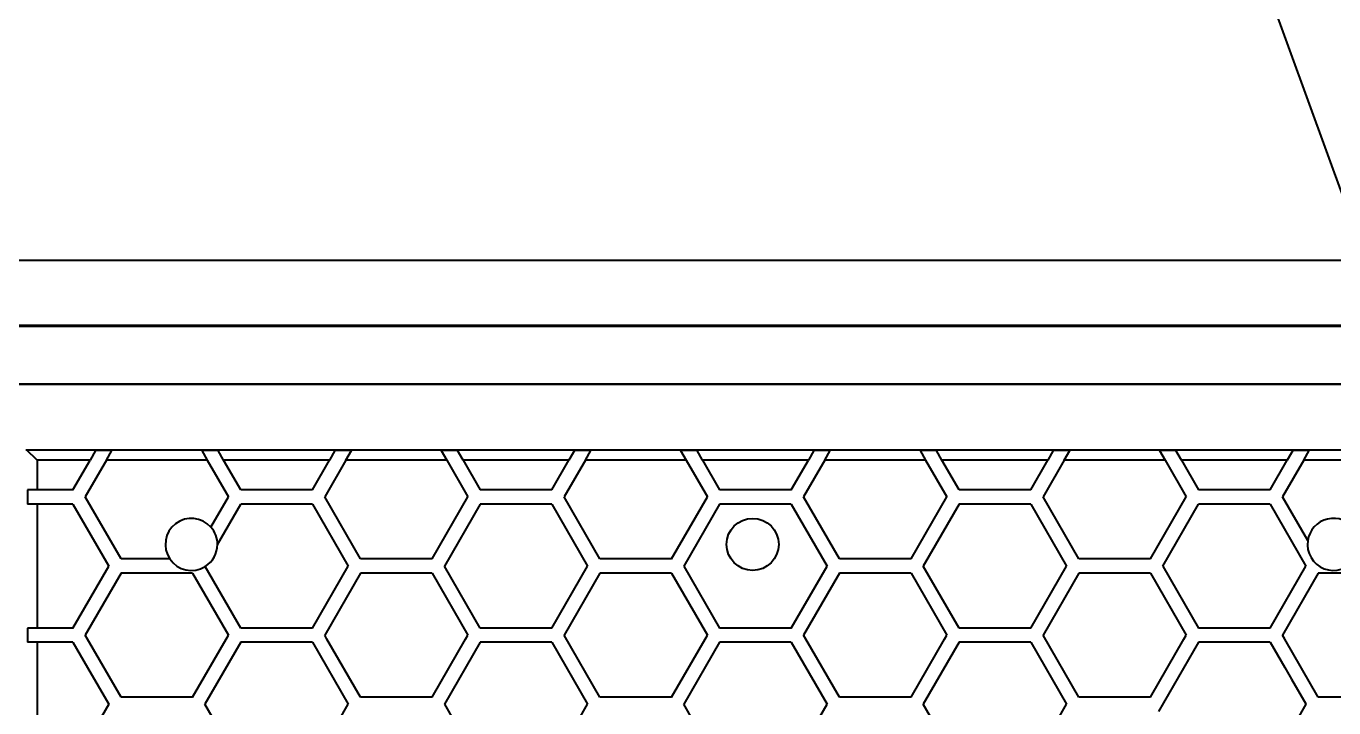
# Model space of a CAD drawing. Header units: millimetres. Extents: x 15 to 415, y 5 to 292.
# Drawn here: x 319.33 to 336.59, y 189.15 to 198.15 of the extents above; entities that cross this region are included whole.
import ezdxf

# ---------------------------------------------------------------- set-up
doc = ezdxf.new("R2010")
doc.units = ezdxf.units.MM
doc.layers.add('Geometries', color=7, linetype='Continuous')

msp = doc.modelspace()

# ---------------------------------------------------------------- linework, layer by layer
at = {"layer": 'Geometries', "linetype": 'Continuous', "lineweight": 40}
for p, q in [((312.0461, 263.6498), (337.9104, 192.5881)), ((315.4635, 195.0553), (336.9929, 195.0553)), ((337.3068, 194.1928), (315.4635, 194.1928)), ((315.4635, 194.1867), (337.309, 194.1867)), ((315.4635, 193.4238), (337.5867, 193.4238)), ((337.5889, 193.4178), (315.4635, 193.4178)), ((319.32, 192.5553), (319.3325, 192.5553)), ((319.47, 192.4178), (319.3325, 192.5553)), ((319.3325, 192.5553), (337.9028, 192.5553)), ((320.2421, 192.5428), (320.1699, 192.4178)), ((320.4587, 192.5428), (320.2421, 192.5428)), ((320.3865, 192.4178), (320.4587, 192.5428)), ((321.861, 192.5428), (321.6445, 192.5428)), ((321.6445, 192.5428), (321.7166, 192.4178)), ((321.9331, 192.4178), (321.861, 192.5428)), ((323.4031, 192.5428), (323.3309, 192.4178)), ((323.6197, 192.5428), (323.4031, 192.5428)), ((323.5475, 192.4178), (323.6197, 192.5428)), ((325.022, 192.5428), (324.8055, 192.5428)), ((324.8055, 192.5428), (324.8776, 192.4178)), ((325.0941, 192.4178), (325.022, 192.5428)), ((326.5641, 192.5428), (326.4919, 192.4178)), ((326.7807, 192.5428), (326.5641, 192.5428)), ((326.7085, 192.4178), (326.7807, 192.5428)), ((328.183, 192.5428), (327.9665, 192.5428)), ((327.9665, 192.5428), (328.0386, 192.4178)), ((328.2551, 192.4178), (328.183, 192.5428)), ((329.7251, 192.5428), (329.6529, 192.4178)), ((329.9417, 192.5428), (329.7251, 192.5428)), ((329.8695, 192.4178), (329.9417, 192.5428)), ((331.344, 192.5428), (331.1275, 192.5428)), ((331.1275, 192.5428), (331.1996, 192.4178)), ((331.4161, 192.4178), (331.344, 192.5428)), ((332.8861, 192.5428), (332.8139, 192.4178)), ((333.1027, 192.5428), (332.8861, 192.5428)), ((333.0305, 192.4178), (333.1027, 192.5428)), ((334.505, 192.5428), (334.2885, 192.5428)), ((334.2885, 192.5428), (334.3606, 192.4178)), ((334.5771, 192.4178), (334.505, 192.5428)), ((336.0471, 192.5428), (335.9749, 192.4178)), ((336.2637, 192.5428), (336.0471, 192.5428)), ((336.1915, 192.4178), (336.2637, 192.5428)), ((319.47, 192.4178), (319.47, 192.026)), ((320.1699, 192.4178), (319.47, 192.4178)), ((319.9437, 192.026), (320.1699, 192.4178)), ((320.3865, 192.4178), (320.1062, 191.9323)), ((321.7166, 192.4178), (320.3865, 192.4178)), ((321.7166, 192.4178), (321.997, 191.9323)), ((323.3309, 192.4178), (321.9331, 192.4178)), ((322.1593, 192.026), (321.9331, 192.4178)), ((323.1047, 192.026), (323.3309, 192.4178)), ((323.5475, 192.4178), (323.2672, 191.9323)), ((324.8776, 192.4178), (323.5475, 192.4178)), ((324.8776, 192.4178), (325.158, 191.9323)), ((326.4919, 192.4178), (325.0941, 192.4178)), ((325.0941, 192.4178), (325.3203, 192.026)), ((326.2657, 192.026), (326.4919, 192.4178)), ((326.7085, 192.4178), (326.4282, 191.9323)), ((328.0386, 192.4178), (326.7085, 192.4178)), ((328.0386, 192.4178), (328.319, 191.9323)), ((328.2551, 192.4178), (328.4813, 192.026)), ((329.6529, 192.4178), (328.2551, 192.4178)), ((329.4267, 192.026), (329.6529, 192.4178)), ((329.8695, 192.4178), (329.5892, 191.9323)), ((331.1996, 192.4178), (329.8695, 192.4178)), ((331.1996, 192.4178), (331.48, 191.9323)), ((331.6423, 192.026), (331.4161, 192.4178)), ((332.8139, 192.4178), (331.4161, 192.4178)), ((332.5877, 192.026), (332.8139, 192.4178)), ((333.0305, 192.4178), (332.7502, 191.9323)), ((334.3606, 192.4178), (333.0305, 192.4178)), ((334.3606, 192.4178), (334.641, 191.9323)), ((334.5771, 192.4178), (334.8033, 192.026)), ((335.9749, 192.4178), (334.5771, 192.4178)), ((335.7487, 192.026), (335.9749, 192.4178)), ((336.1915, 192.4178), (335.9112, 191.9323)), ((337.5216, 192.4178), (336.1915, 192.4178)), ((319.47, 192.026), (319.345, 192.026)), ((319.345, 192.026), (319.345, 191.8385)), ((319.9437, 192.026), (319.47, 192.026)), ((323.1047, 192.026), (322.1593, 192.026)), ((326.2657, 192.026), (325.3203, 192.026)), ((329.4267, 192.026), (328.4813, 192.026)), ((332.5877, 192.026), (331.6423, 192.026)), ((335.7487, 192.026), (334.8033, 192.026)), ((319.47, 191.8385), (319.345, 191.8385)), ((319.47, 191.8385), (319.47, 190.201)), ((319.9437, 191.8385), (319.47, 191.8385)), ((319.9437, 191.8385), (320.4164, 191.0198)), ((320.5789, 191.1136), (320.1062, 191.9323)), ((321.766, 191.5323), (321.997, 191.9323)), ((321.8517, 191.3056), (322.1593, 191.8385)), ((322.1593, 191.8385), (322.1593, 191.8385)), ((323.1047, 191.8385), (322.1593, 191.8385)), ((323.1047, 191.8385), (323.5774, 191.0198)), ((323.7399, 191.1136), (323.2672, 191.9323)), ((324.6853, 191.1136), (325.158, 191.9323)), ((325.3204, 191.8385), (324.8476, 191.0198)), ((326.2657, 191.8385), (325.3204, 191.8385)), ((326.2657, 191.8385), (326.7384, 191.0198)), ((326.9009, 191.1136), (326.4282, 191.9323)), ((327.8463, 191.1136), (328.319, 191.9323)), ((328.4813, 191.8385), (328.0086, 191.0198)), ((329.4267, 191.8385), (328.4813, 191.8385)), ((329.4267, 191.8385), (329.8994, 191.0198)), ((330.0619, 191.1136), (329.5892, 191.9323)), ((331.0073, 191.1136), (331.48, 191.9323)), ((331.6423, 191.8385), (331.1696, 191.0198)), ((332.5877, 191.8385), (331.6423, 191.8385)), ((332.5877, 191.8385), (333.0604, 191.0198)), ((333.2229, 191.1136), (332.7502, 191.9323)), ((334.1683, 191.1136), (334.641, 191.9323)), ((334.3306, 191.0198), (334.8033, 191.8385)), ((334.8033, 191.8385), (334.8033, 191.8385)), ((335.7487, 191.8385), (334.8033, 191.8385)), ((335.7487, 191.8385), (336.2214, 191.0198)), ((336.2445, 191.3549), (335.9112, 191.9323)), ((321.2226, 191.1136), (320.5789, 191.1136)), ((324.6853, 191.1136), (323.7399, 191.1136)), ((327.8463, 191.1136), (326.9009, 191.1136)), ((331.0073, 191.1136), (330.0619, 191.1136)), ((334.1683, 191.1136), (333.2229, 191.1136)), ((319.9437, 190.201), (320.4164, 191.0198)), ((322.1593, 190.201), (321.6901, 191.0138)), ((323.1047, 190.201), (323.5774, 191.0198)), ((324.8476, 191.0198), (324.8477, 191.0197)), ((325.3203, 190.201), (324.8477, 191.0197)), ((326.2657, 190.201), (326.7384, 191.0198)), ((328.0086, 191.0198), (328.4813, 190.201)), ((329.4267, 190.201), (329.8994, 191.0198)), ((331.6423, 190.201), (331.1696, 191.0198)), ((332.5877, 190.201), (333.0604, 191.0198)), ((334.3306, 191.0198), (334.8033, 190.201)), ((335.7487, 190.201), (336.2214, 191.0198)), ((320.5789, 190.9261), (320.1062, 190.1073)), ((321.5243, 190.9261), (320.5789, 190.9261)), ((321.5243, 190.9261), (321.997, 190.1073)), ((323.7399, 190.9261), (323.2672, 190.1073)), ((324.6853, 190.9261), (323.7399, 190.9261)), ((324.6853, 190.9261), (325.158, 190.1073)), ((326.9009, 190.9261), (326.4282, 190.1073)), ((327.8463, 190.9261), (326.9009, 190.9261)), ((327.8463, 190.9261), (328.319, 190.1073)), ((330.0619, 190.9261), (329.5892, 190.1073)), ((331.0073, 190.9261), (330.0619, 190.9261)), ((331.0073, 190.9261), (331.48, 190.1073)), ((333.2229, 190.9261), (332.7502, 190.1073)), ((334.1683, 190.9261), (333.2229, 190.9261)), ((334.1683, 190.9261), (334.641, 190.1073)), ((336.3839, 190.9261), (335.9112, 190.1073)), ((337.3293, 190.9261), (336.3839, 190.9261)), ((319.47, 190.201), (319.345, 190.201)), ((319.345, 190.201), (319.345, 190.0135)), ((319.9437, 190.201), (319.47, 190.201)), ((320.1362, 190.0553), (320.1062, 190.1073)), ((321.967, 190.0553), (321.997, 190.1073)), ((323.1047, 190.201), (322.1593, 190.201)), ((323.2972, 190.0553), (323.2672, 190.1073)), ((325.128, 190.0553), (325.158, 190.1073)), ((326.2657, 190.201), (325.3203, 190.201)), ((326.9009, 189.2885), (326.4282, 190.1073)), ((328.289, 190.0553), (328.319, 190.1073)), ((329.4267, 190.201), (328.4813, 190.201)), ((329.6192, 190.0553), (329.5892, 190.1073)), ((331.45, 190.0553), (331.48, 190.1073)), ((332.5877, 190.201), (331.6423, 190.201)), ((333.2229, 189.2885), (332.7502, 190.1073)), ((334.611, 190.0553), (334.641, 190.1073)), ((335.7487, 190.201), (334.8033, 190.201)), ((335.9412, 190.0553), (335.9112, 190.1073)), ((319.47, 190.0135), (319.345, 190.0135)), ((319.47, 190.0135), (319.47, 188.376)), ((319.9437, 190.0135), (319.47, 190.0135)), ((319.9437, 190.0135), (320.1361, 189.6803)), ((320.5789, 189.2885), (320.1362, 190.0553)), ((320.1362, 190.0553), (320.1362, 190.0553)), ((321.5243, 189.2885), (321.9669, 190.0553)), ((322.1593, 190.0135), (321.6866, 189.1948)), ((321.967, 190.0553), (321.9669, 190.0553)), ((323.1047, 190.0135), (322.1593, 190.0135)), ((323.1047, 190.0135), (323.5774, 189.1948)), ((323.7399, 189.2885), (323.2972, 190.0553)), ((323.2972, 190.0553), (323.2972, 190.0553)), ((324.6853, 189.2885), (325.1279, 190.0553)), ((325.3203, 190.0135), (324.8476, 189.1948)), ((325.1279, 190.0553), (325.128, 190.0553)), ((326.2657, 190.0135), (325.3203, 190.0135)), ((326.2657, 190.0135), (326.7384, 189.1948)), ((327.8463, 189.2885), (328.2889, 190.0553)), ((328.4813, 190.0135), (328.0086, 189.1948)), ((328.2889, 190.0553), (328.289, 190.0553)), ((329.4267, 190.0135), (328.4813, 190.0135)), ((329.4267, 190.0135), (329.8994, 189.1948)), ((330.0619, 189.2885), (329.6192, 190.0553)), ((329.6192, 190.0553), (329.6192, 190.0553)), ((331.0073, 189.2885), (331.4499, 190.0553)), ((331.6424, 190.0135), (331.1696, 189.1948)), ((331.45, 190.0553), (331.4499, 190.0553)), ((332.5877, 190.0135), (331.6424, 190.0135)), ((332.5877, 190.0135), (333.0604, 189.1948)), ((334.1683, 189.2885), (334.6109, 190.0553)), ((334.8033, 190.0135), (334.2765, 189.101)), ((334.611, 190.0553), (334.6109, 190.0553)), ((335.7487, 190.0135), (334.8033, 190.0135)), ((335.7487, 190.0135), (335.9411, 189.6803)), ((336.3839, 189.2885), (335.9412, 190.0553)), ((335.9412, 190.0553), (335.9412, 190.0553)), ((320.1361, 189.6803), (320.4164, 189.1948)), ((320.1361, 189.6803), (320.1361, 189.6803)), ((335.9411, 189.6803), (336.031, 189.5247)), ((336.031, 189.5247), (336.2187, 189.1995)), ((321.5243, 189.2885), (320.5789, 189.2885)), ((324.6853, 189.2885), (323.7399, 189.2885)), ((327.8463, 189.2885), (326.9009, 189.2885)), ((331.0073, 189.2885), (330.0619, 189.2885)), ((334.1683, 189.2885), (333.2229, 189.2885)), ((337.3293, 189.2885), (336.3839, 189.2885)), ((320.4164, 189.1948), (319.9445, 188.3775)), ((321.9532, 188.7331), (321.6866, 189.1948)), ((323.3109, 188.7331), (323.5774, 189.1948)), ((324.8476, 189.1948), (324.8477, 189.1947)), ((324.8477, 189.1947), (325.3203, 188.376)), ((326.2657, 188.376), (326.7384, 189.1948)), ((328.4813, 188.376), (328.0086, 189.1948)), ((329.4267, 188.376), (329.8994, 189.1948)), ((331.1696, 189.1948), (331.1697, 189.1947)), ((331.6423, 188.376), (331.1697, 189.1947)), ((332.5877, 188.376), (333.0604, 189.1948)), ((336.2214, 189.1948), (335.7487, 188.376)), ((336.2214, 189.1948), (336.2187, 189.1995))]:
    msp.add_line(p, q, dxfattribs=at)
msp.add_circle((328.9165, 191.3053), 0.3438, dxfattribs=at)
for centre, radius, start, end in [((321.5079, 191.3053), 0.3437, 41.32916, 213.9121), ((336.5847, 191.3053), 0.3438, 326.0879, 171.70544), ((321.5079, 191.3053), 0.3438, 0.04883, 41.32916), ((321.5079, 191.3053), 0.3438, 302.00142, 0.04883), ((336.5847, 191.3053), 0.3437, 171.70544, 326.0879), ((321.5079, 191.3053), 0.3438, 213.9121, 302.00142)]:
    msp.add_arc(centre, radius, start, end, dxfattribs=at)

doc.saveas('drawing.dxf')
